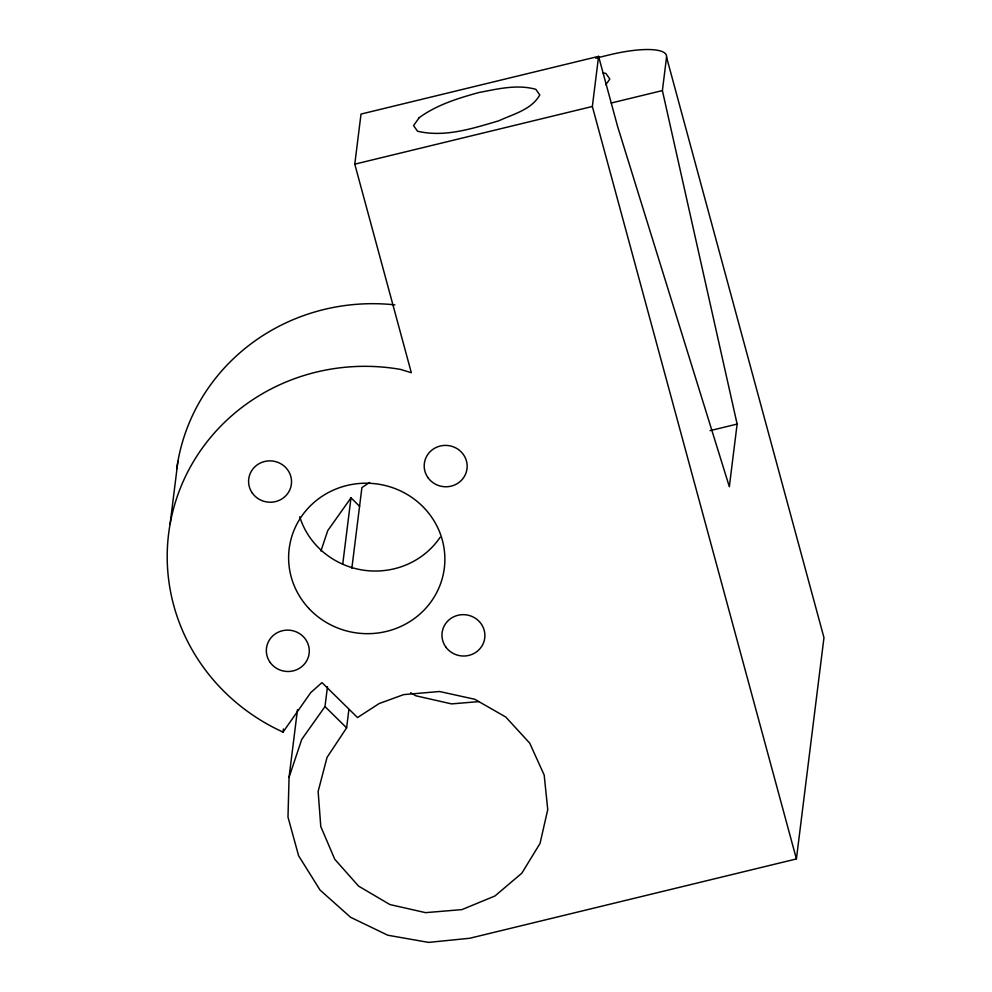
<?xml version="1.0" encoding="UTF-8"?>
<svg xmlns="http://www.w3.org/2000/svg" width="992" height="992" viewBox="0 0 992 992"><rect width="100%" height="100%" fill="white"/><g stroke="black" fill="none" stroke-linecap="round" stroke-linejoin="round"><path stroke-width="1.49" d="M297.476 709.702L289.069 777.244L287.99 817.098L298.604 855.749L320.056 890.072L350.598 917.29L387.773 935.22L428.581 942.4L469.737 938.258L796.415 858.936L823.968 637.658L666.55 57.189A61.43 15.661 -15.2 0 0 609.237 54.907L595.708 58.193M170.116 523.937L177.915 461.305M666.55 57.189L662.396 90.582L737.13 424.068L729.331 486.7L617.607 126.492L598.585 56.37L361.014 114.068L354.776 164.164L411.333 372.732L400.706 369.446A199.652 192.014 7.1 0 0 176.229 499.559A199.652 192.014 7.1 0 0 283.042 732.084L283.427 729.021M289.069 777.244L301.742 739.387L324.992 706.589L327.484 686.638M342.773 563.84L350.994 497.835L359.637 506.342M351.862 568.23L361.906 487.556L369.57 482.472M283.042 732.084L310.756 692.59L321.978 682.608L357.529 717.563L379.204 703.526L403.67 694.611L439.506 691.511L474.697 699.236L505.784 717.042L529.728 743.169L544.186 775.062L547.745 809.596L540.045 843.411L521.854 873.171L494.958 895.974L461.974 909.602L425.58 912.652L389.93 904.568L358.596 886.141L334.75 859.246L320.788 826.584L318.134 791.455L327.038 757.392L346.617 727.855L348.911 709.429M796.415 858.936L592.348 106.479L598.585 56.37M320.924 551.019L327.744 530.633L350.994 497.835M605.802 84.742L609.832 79.05L605.876 73.433L603 72.887M354.776 164.164L592.348 106.479M611.295 102.994L662.396 90.582M710.086 430.64L737.13 424.068M478.876 701.604L451.583 703.898L415.933 695.814L410.7 692.738M324.992 706.589L346.617 727.855M176.737 468.782A199.652 192.014 7.1 0 1 394.866 304.879M440.15 537.267A78.17 75.181 7.1 0 1 363.556 570.189A78.17 75.181 7.1 0 1 299.72 516.758M419.232 117.639L413.577 125.587L417.533 131.217C444.776 137.677 472.738 128.439 498.79 120.801C513.224 114.08 531.439 109.827 539.784 94.947L535.829 89.317C517.03 84.084 497.538 89.007 478.888 92.529C458.044 98.27 436.926 104.78 419.232 117.639M308.785 608.356A78.17 75.181 7.1 0 0 441.093 582.23A78.17 75.181 7.1 0 0 350.35 484.741A78.17 75.181 7.1 0 0 308.785 608.356M427.998 477.685A21.502 20.683 7.1 0 0 465.099 475.118A21.502 20.683 7.1 0 0 443.932 445.445A21.502 20.683 7.1 0 0 427.998 477.685M252.39 493.16A21.502 20.683 7.1 0 0 289.478 490.581A21.502 20.683 7.1 0 0 268.311 460.92A21.502 20.683 7.1 0 0 252.39 493.16M270.134 662.408A21.502 20.683 7.1 0 0 307.222 659.841A21.502 20.683 7.1 0 0 286.056 630.168A21.502 20.683 7.1 0 0 270.134 662.408M445.755 646.945A21.502 20.683 7.1 0 0 482.844 644.366A21.502 20.683 7.1 0 0 461.677 614.705A21.502 20.683 7.1 0 0 445.755 646.945"/></g></svg>
